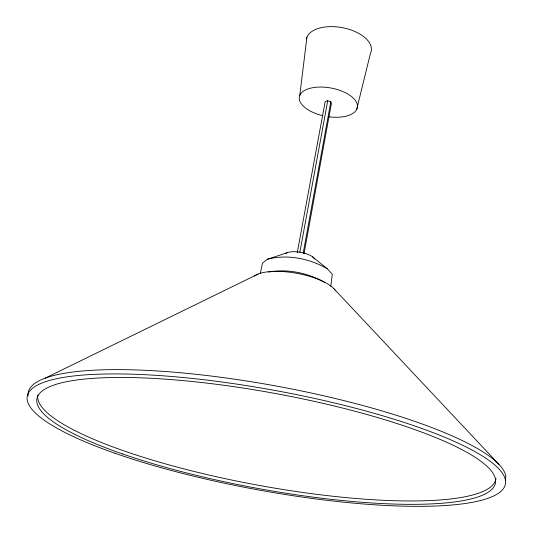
<?xml version="1.0" encoding="UTF-8"?>
<svg xmlns="http://www.w3.org/2000/svg" width="533" height="533" viewBox="0 0 533 533"><rect width="100%" height="100%" fill="white"/><g stroke="black" fill="none" stroke-linecap="round" stroke-linejoin="round"><path stroke-width="0.8" d="M505.437 480.133L505.837 476.182A242.781 51.101 10.4 0 0 259.038 383.014A242.781 51.101 10.4 0 0 28.169 395.999M299.773 95.42L306.908 37.303M330.78 286.301L332.306 274.215L327.189 268.699L312.331 256.653M303.164 253.262L330.826 101.776L327.715 100.784L325.19 101.503L297.234 252.775M303.997 253.835L331.399 103.482L330.826 101.776M299.846 252.342L327.715 100.784M260.384 273.522L262.416 263.175L267.319 259.265L287.2 252.709M356.657 109.525L370.428 53.453A32.966 17.622 10.4 0 0 344.698 28.162A32.966 17.622 10.4 0 0 306.482 38.776M45.185 378.15L258.212 274.022M267.319 259.265C287.354 253.988 309.433 258.478 327.189 268.699M268.699 272.077C287.693 268.532 308.074 273.029 324.81 282.457M333.825 288.633L498.908 464.356M322.232 115.548A29.488 14.384 10.4 0 1 305.396 90.017A29.488 14.384 10.4 0 1 354.478 99.345A29.488 14.384 10.4 0 1 328.581 116.754M495.983 478.288A232.801 48.929 10.4 0 1 268.379 487.049A232.801 48.929 10.4 0 1 37.883 398.691M37.75 397.265A232.801 48.929 10.4 0 1 37.923 395.02M254.547 276.054A42.993 14.444 10.4 0 1 296.441 273.242A42.993 14.444 10.4 0 1 335.37 290.552M285.841 253.468A15.23 5.49 10.4 0 1 301.212 252.415A15.23 5.49 10.4 0 1 314.55 259.031M122.437 453.909A233.101 48.276 10.4 0 0 492.925 488.168A233.101 48.276 10.4 0 0 183.205 380.615A233.101 48.276 10.4 0 0 122.437 453.909M114.948 453.25A243.095 50.422 10.4 0 0 502.492 489.78A243.095 50.422 10.4 0 0 181.553 377.364A243.095 50.422 10.4 0 0 114.948 453.25"/></g></svg>
